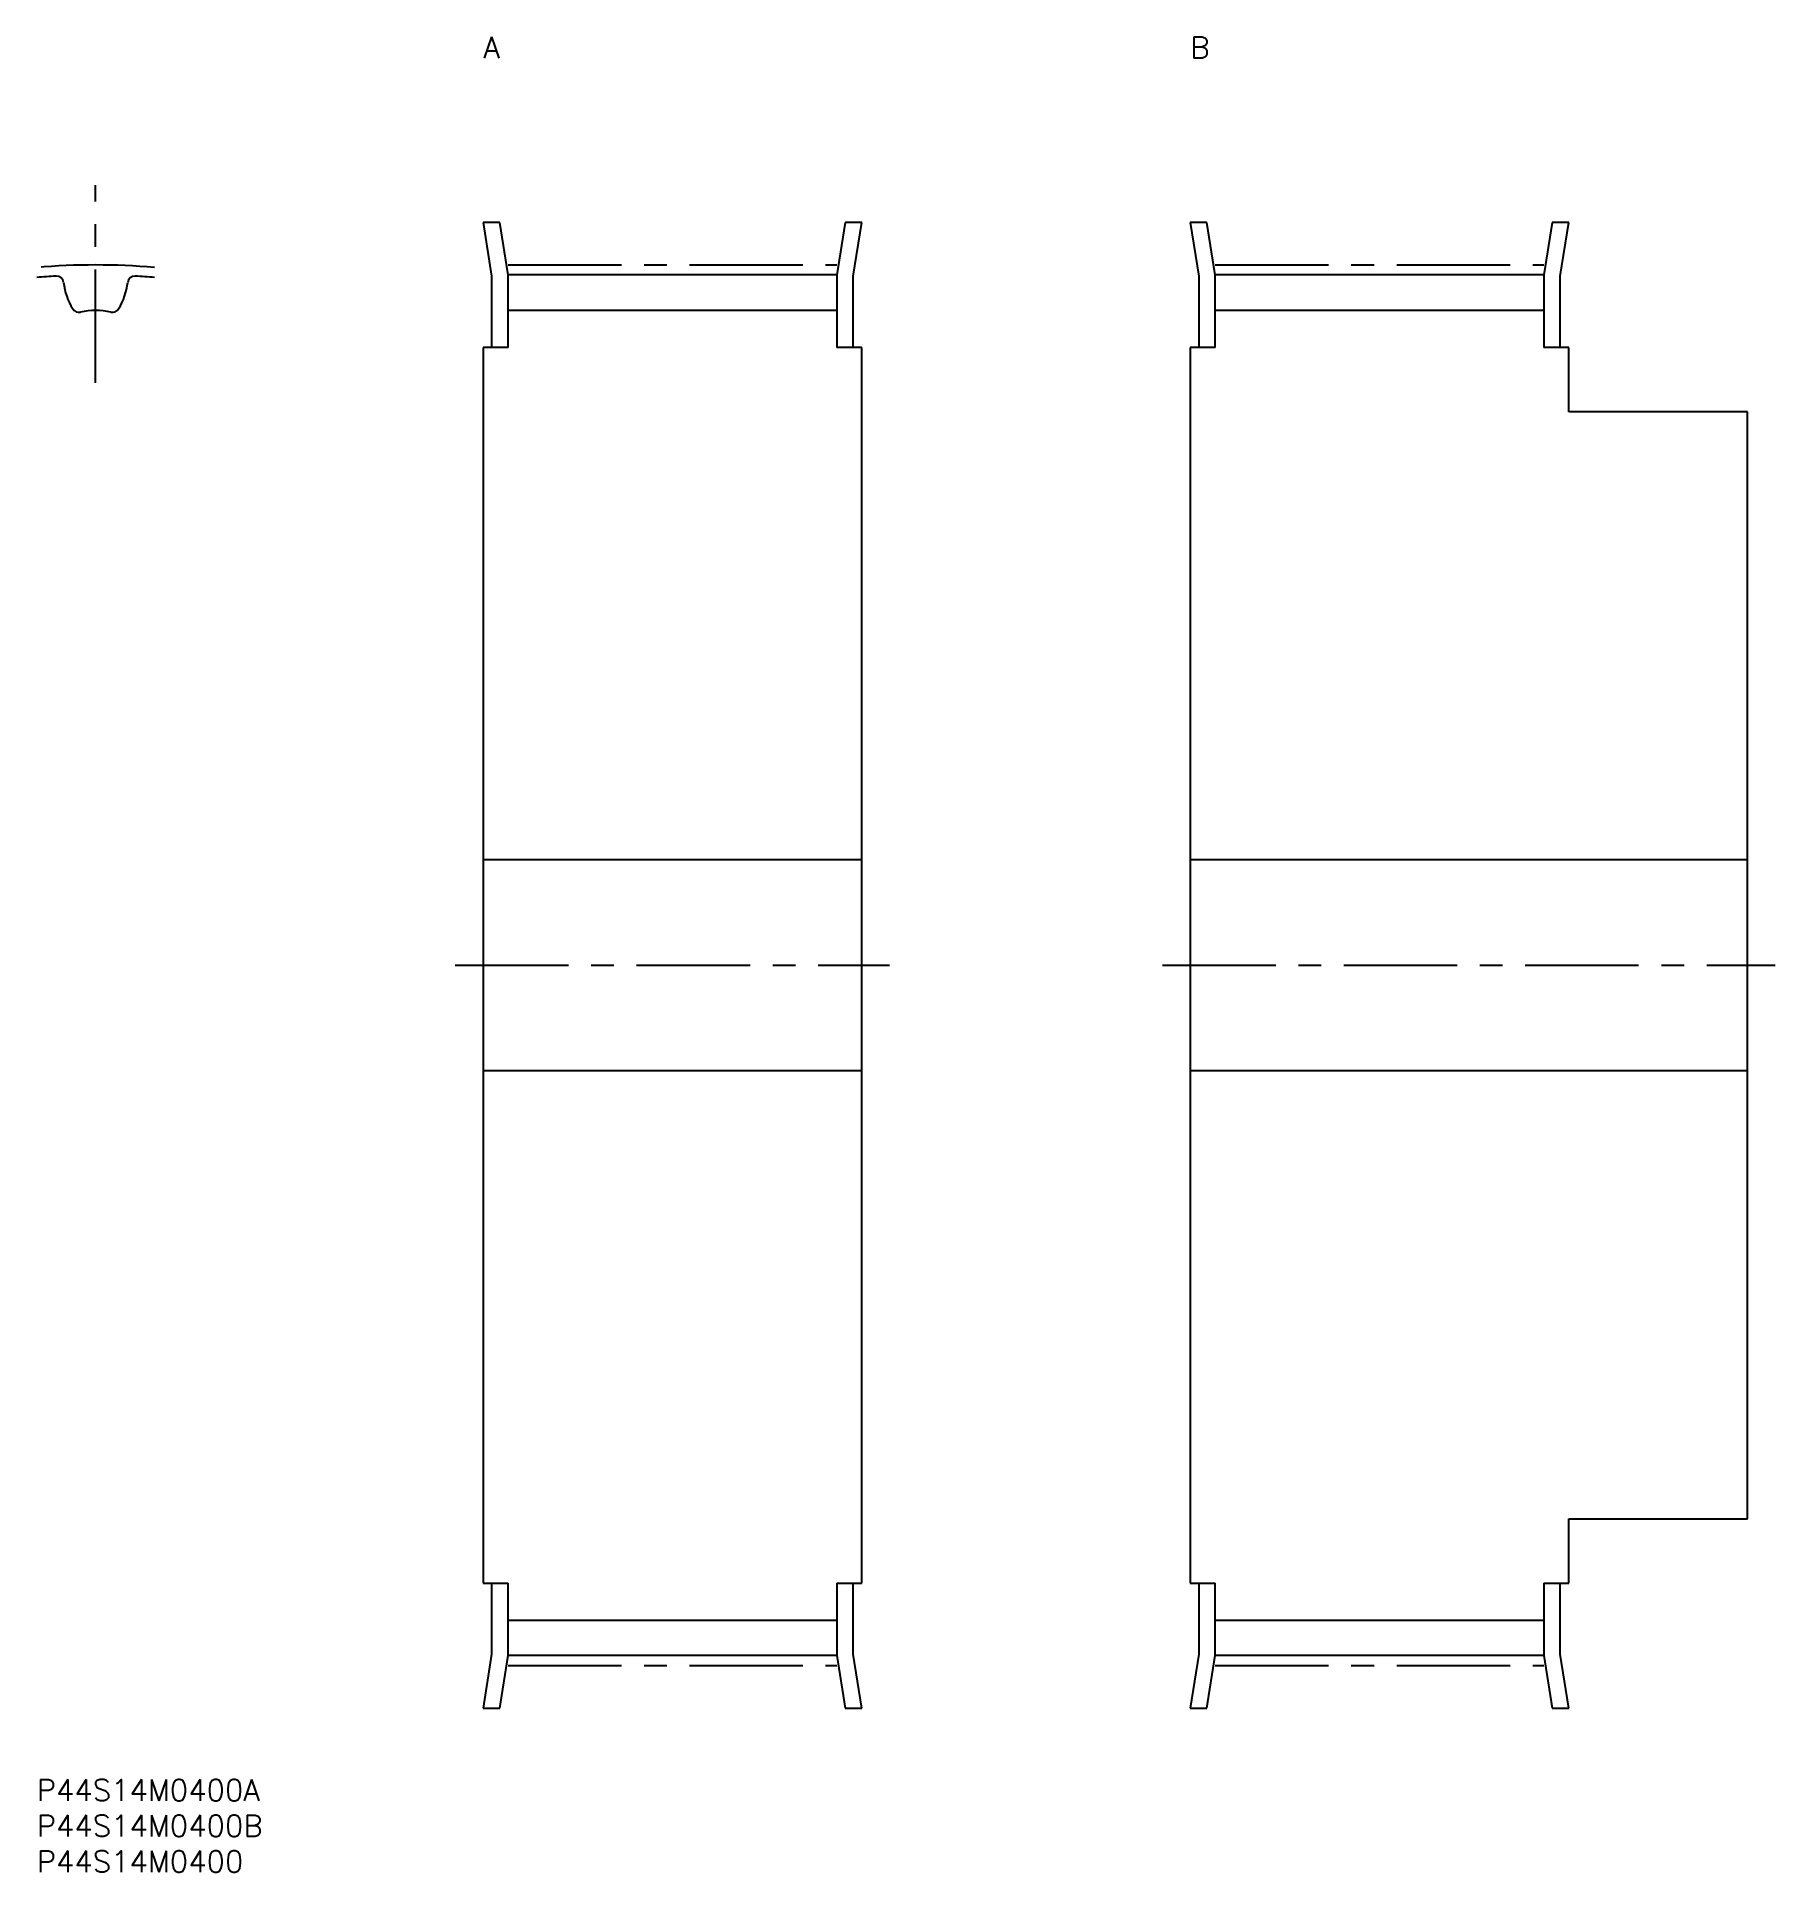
# Model space of a CAD drawing. Extents: x 0 to 243, y -13 to 244.
import ezdxf

# ---------------------------------------------------------------- set-up
doc = ezdxf.new("R2010")
doc.units = 0
doc.header["$LTSCALE"] = 0.5
doc.linetypes.add('CENTER', pattern=[50.8, 31.75, -6.35, 6.35, -6.35])
for name, color, linetype in [('MSM_CENTER', 1, 'CENTER'), ('MSM_CONTINUOUS', 7, 'CONTINUOUS'), ('MSM_PART_NUMBER', 7, 'CONTINUOUS')]:
    doc.layers.add(name, color=color, linetype=linetype)
doc.styles.get("Standard").update_dxf_attribs({"font": 'txt.shx', "height": 3, "bigfont": 'bigfont.shx'})

# ---------------------------------------------------------------- blocks, each defined once
blk = doc.blocks.new('*U31')
at = {"layer": 'MSM_PART_NUMBER'}
blk.add_text('P44S14M0400', height=3, dxfattribs=at).set_placement((0, -13))
blk = doc.blocks.new('*U32')
at = {"layer": 'MSM_PART_NUMBER'}
blk.add_text('P44S14M0400A', height=3, dxfattribs=at).set_placement((0, -3))
blk = doc.blocks.new('*U33')
at = {"layer": 'MSM_PART_NUMBER'}
blk.add_text('P44S14M0400B', height=3, dxfattribs=at).set_placement((0, -8))
blk = doc.blocks.new('*U34')
at = {"layer": 'MSM_PART_NUMBER'}
blk.add_text('A', height=3, dxfattribs=at).set_placement((62.49, 241))
blk = doc.blocks.new('*U35')
at = {"layer": 'MSM_PART_NUMBER'}
blk.add_text('B', height=3, dxfattribs=at).set_placement((161.49, 241))

msp = doc.modelspace()

# ---------------------------------------------------------------- linework, layer by layer
at = {"layer": 'MSM_CENTER'}
for p, q in [((8.25, 195.52), (8.25, 223.2)), ((65.99, 212.04), (111.99, 212.04)), ((164.99, 212.04), (210.99, 212.04)), ((58.59, 114), (119.39, 114)), ((157.59, 114), (243.39, 114)), ((65.99, 15.96), (111.99, 15.96)), ((164.99, 15.96), (210.99, 15.96))]:
    msp.add_line(p, q, dxfattribs=at)
msp.add_arc((8.25, 114), 98.04, 85.1751, 94.8249, dxfattribs=at)
at = {"layer": 'MSM_CONTINUOUS'}
for p, q in [((64.82, 218), (62.49, 218)), ((62.49, 218), (63.69, 210.47)), ((65.99, 210.65), (64.82, 218)), ((113.16, 218), (111.99, 210.65)), ((115.49, 218), (113.16, 218)), ((114.29, 210.47), (115.49, 218)), ((163.82, 218), (161.49, 218)), ((161.49, 218), (162.69, 210.47)), ((164.99, 210.65), (163.82, 218)), ((212.16, 218), (210.99, 210.65)), ((214.49, 218), (212.16, 218)), ((213.29, 210.47), (214.49, 218)), ((63.69, 210.47), (63.69, 200.5)), ((65.99, 200.5), (65.99, 210.65)), ((111.99, 210.64), (65.99, 210.64)), ((111.99, 210.65), (111.99, 200.5)), ((114.29, 200.5), (114.29, 210.47)), ((162.69, 210.47), (162.69, 200.5)), ((164.99, 200.5), (164.99, 210.65)), ((210.99, 210.64), (164.99, 210.64)), ((210.99, 210.65), (210.99, 200.5)), ((213.29, 200.5), (213.29, 210.47)), ((111.99, 205.69), (65.99, 205.69)), ((210.99, 205.69), (164.99, 205.69)), ((62.49, 200.5), (62.49, 27.5)), ((65.99, 200.5), (62.49, 200.5)), ((115.49, 200.5), (111.99, 200.5)), ((115.49, 27.5), (115.49, 200.5)), ((161.49, 200.5), (161.49, 27.5)), ((164.99, 200.5), (161.49, 200.5)), ((214.49, 200.5), (210.99, 200.5)), ((214.49, 191.5), (214.49, 200.5)), ((239.49, 191.5), (214.49, 191.5)), ((239.49, 36.5), (239.49, 191.5)), ((115.49, 128.75), (62.49, 128.75)), ((239.49, 128.75), (161.49, 128.75)), ((62.49, 99.25), (115.49, 99.25)), ((161.49, 99.25), (239.49, 99.25)), ((214.49, 27.5), (214.49, 36.5)), ((214.49, 36.5), (239.49, 36.5)), ((62.49, 27.5), (65.99, 27.5)), ((63.69, 27.5), (63.69, 17.53)), ((65.99, 17.35), (65.99, 27.5)), ((111.99, 27.5), (111.99, 17.35)), ((111.99, 27.5), (115.49, 27.5)), ((114.29, 17.53), (114.29, 27.5)), ((161.49, 27.5), (164.99, 27.5)), ((162.69, 27.5), (162.69, 17.53)), ((164.99, 17.35), (164.99, 27.5)), ((210.99, 27.5), (210.99, 17.35)), ((210.99, 27.5), (214.49, 27.5)), ((213.29, 17.53), (213.29, 27.5)), ((65.99, 22.31), (111.99, 22.31)), ((164.99, 22.31), (210.99, 22.31)), ((63.69, 17.53), (62.49, 10)), ((64.82, 10), (65.99, 17.35)), ((111.99, 17.36), (65.99, 17.36)), ((111.99, 17.35), (113.16, 10)), ((115.49, 10), (114.29, 17.53)), ((162.69, 17.53), (161.49, 10)), ((163.82, 10), (164.99, 17.35)), ((210.99, 17.36), (164.99, 17.36)), ((210.99, 17.35), (212.16, 10)), ((214.49, 10), (213.29, 17.53)), ((62.49, 10), (64.82, 10)), ((113.16, 10), (115.49, 10)), ((161.49, 10), (163.82, 10)), ((212.16, 10), (214.49, 10))]:
    msp.add_line(p, q, dxfattribs=at)
for centre, radius, start, end in [((8.25, 114), 96.64, 93.2868, 94.895), ((2.76, 209.48), 1, 6.5798, 93.2868), ((12.8, 210.64), 9.1, 186.5798, 211.4746), ((3.7, 210.64), 9.1, 328.5254, 353.4202), ((13.73, 209.48), 1, 86.7132, 173.4202), ((8.25, 114), 96.64, 85.105, 86.7132), ((5.89, 206.41), 1, 211.4746, 283.5027), ((8.25, 196.59), 9.1, 76.4973, 103.5027), ((10.6, 206.41), 1, 256.4973, 328.5254)]:
    msp.add_arc(centre, radius, start, end, dxfattribs=at)

# ---------------------------------------------------------------- block references
for name in ['*U34', '*U35', '*U32', '*U33', '*U31']:
    msp.add_blockref(name, (0, 0), dxfattribs=at)

doc.saveas('drawing.dxf')
